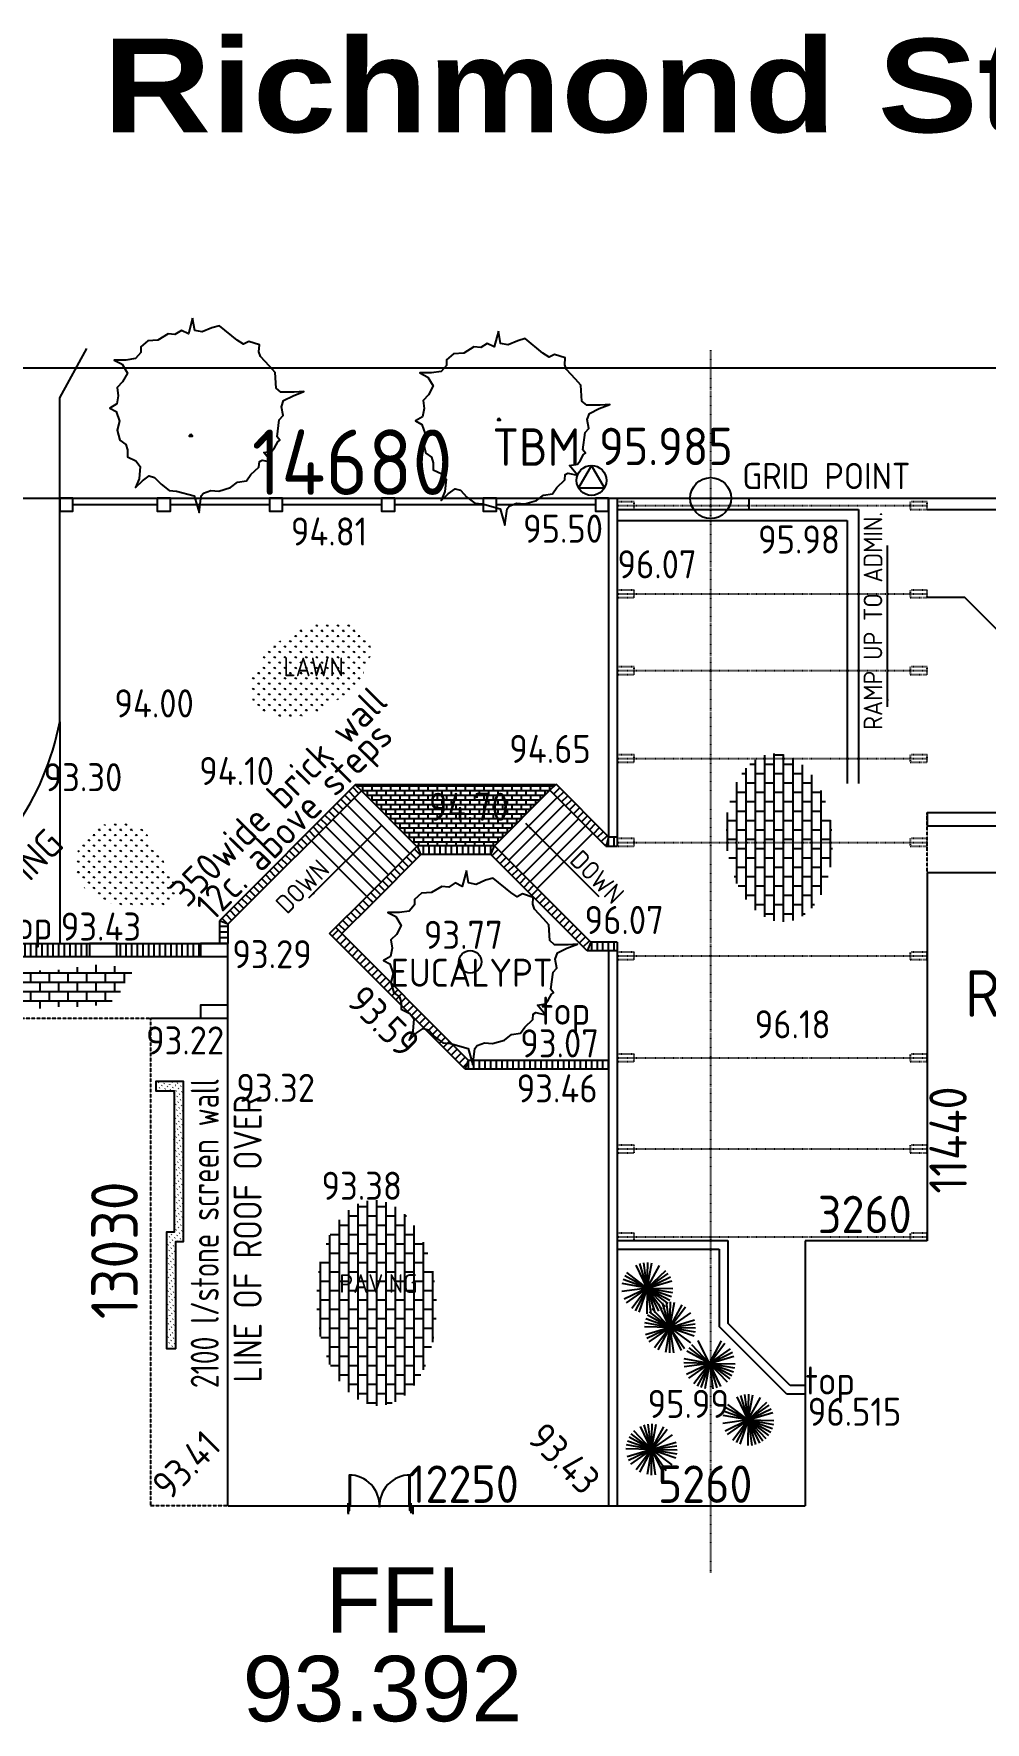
# Model space of a CAD drawing. Extents: x -406070 to -21769, y -87485 to 68103.
# Drawn here: x -328673 to -303225, y 22972 to 68103 of the extents above; entities that cross this region are included whole.
import ezdxf

# ---------------------------------------------------------------- set-up
doc = ezdxf.new("R2010")
doc.units = 0
doc.header["$MEASUREMENT"] = 0
doc.linetypes.add('ACAD_ISO03W100', pattern=[30, 12, -18])
doc.linetypes.add('HIDDEN', pattern=[9.525, 6.35, -3.175])
doc.layers.get('0').update_dxf_attribs({"linetype": 'CONTINUOUS'})
for name, color, linetype in [('CONSTRUCTION', 7, 'CONTINUOUS'), ('DIMS', 7, 'CONTINUOUS'), ('FIXTURES', 11, 'CONTINUOUS'), ('HATCH', 11, 'CONTINUOUS'), ('SITE', 7, 'CONTINUOUS'), ('SPOTHEIGHTS', 7, 'CONTINUOUS'), ('WALLS', 2, 'CONTINUOUS')]:
    doc.layers.add(name, color=color, linetype=linetype)
doc.styles.add('DIMTEXT', font='isocp3.shx', dxfattribs={"width": 0.8})
doc.styles.add('HEADINGS', font='sanss___.ttf')
doc.styles.add('NOTES', font='isocp3.shx')
doc.styles.add('PRESENTATION', font='counb___.ttf')
doc.dimstyles.new('ARCH200$7', dxfattribs={"dimscale": 200, "dimtxt": 2, "dimasz": 1, "dimexe": 1, "dimexo": 8, "dimgap": 1, "dimtad": 1, "dimdec": 0, "dimtxsty": 'DIMTEXT', "dimcen": 2.5, "dimse1": 1, "dimse2": 1, "dimclrd": 256, "dimclre": 256, "dimclrt": 256, "dimazin": 3, "dimtfac": 1, "dimtdec": 0, "dimtmove": 0, "dimatfit": 3, "dimtolj": 1, "dimtzin": 0})
pattern_1 = [(90, (-261999, 4e-11), (-150, 9e-15), [])]
pattern_2 = [(45, (-261999, 4e-11), (-106.06602, 106.06602), [])]
pattern_3 = [(135, (-261999, 4e-11), (-106.06602, -106.06602), [])]

msp = doc.modelspace()

# ---------------------------------------------------------------- hatches: boundary and pattern name
at = {"layer": 'HATCH'}
h = msp.add_hatch(dxfattribs=at)
h.set_pattern_fill('GRASS', color=256, scale=200, style=0)
h.set_pattern_definition([(90, (-261559, -762.1), (-141.42136, 141.42136), [37.5, -245.3427]), (45, (-261559, -762.1), (-141.42136, 141.42136), [37.5, -162.5]), (135, (-261559, -762.1), (-141.42136, -141.42136), [37.5, -162.5])])
edge = h.paths.add_edge_path()
edge.add_ellipse((-321266.2, 51113.4), major_axis=(-1506, -869.5), ratio=0.6187464, start_angle=0, end_angle=360)
h.paths.add_polyline_path([(-322022.6, 50859.1), (-320562.6, 50859.1), (-320562.6, 51399.1), (-322022.6, 51399.1)], flags=24)
h = msp.add_hatch(dxfattribs=at)
h.set_pattern_fill('BRICK', color=256, scale=1000, angle=90, style=0)
h.set_pattern_definition([(90, (383.55, -681.23), (-250, 2e-14), []), (180, (383.55, -681.23), (-6e-14, -500), [250, -250]), (180, (383.55, -431.23), (-6e-14, -500), [-250, 250])])
edge = h.paths.add_edge_path()
edge.add_ellipse((-308731.5, 46612.9), major_axis=(-175.2, 2246.8), ratio=0.6280992, start_angle=306.96538, end_angle=407.42542)
edge.add_line((-309889.3, 48051.9), (-307709.3, 48051.9))
edge = h.paths.add_edge_path()
edge.add_ellipse((-308731.5, 46612.9), major_axis=(-175.2, 2246.8), ratio=0.6280992, start_angle=246.25511, end_angle=306.96538)
edge.add_line((-307709.3, 48051.9), (-309889.3, 48051.9))
edge.add_ellipse((-308731.5, 46612.9), major_axis=(-175.2, 2246.8), ratio=0.6280992, start_angle=47.42542, end_angle=108.13569)
edge.add_line((-310018.1, 45808.9), (-307369.2, 45808.9))
edge = h.paths.add_edge_path()
edge.add_ellipse((-308731.5, 46612.9), major_axis=(-175.2, 2246.8), ratio=0.6280992, start_angle=108.13569, end_angle=246.25511)
edge.add_line((-307369.2, 45808.9), (-310018.1, 45808.9))
h = msp.add_hatch(dxfattribs=at)
h.set_pattern_fill('U', color=256, scale=150, angle=135, style=0, pattern_type=0)
h.set_pattern_definition(pattern_3)
h.paths.add_polyline_path([(-319910.5, 47868.5), (-320073.1, 48031.2), (-323708.6, 44395.7), (-323478.6, 44300.4)])
h = msp.add_hatch(dxfattribs=at)
h.set_pattern_fill('BRICK', color=256, scale=500, style=0)
h.set_pattern_definition([(0, (-261999, 4e-11), (0, 125), []), (90, (-261999, 4e-11), (-250, 2e-14), [125, -125]), (90, (-261874, 4e-11), (-250, 2e-14), [-125, 125])])
h.paths.add_polyline_path([(-320073.1, 48031.2), (-319910.5, 47868.5), (-318425.5, 46383.6), (-318411, 46398.1), (-316351.7, 46398.1), (-314866.7, 47883), (-314718.6, 48031.2)])
h.paths.add_polyline_path([(-318199, 46888.2), (-315636.3, 46888.2), (-315636.3, 47956.4), (-318199, 47956.4)], flags=24)
h = msp.add_hatch(dxfattribs=at)
h.set_pattern_fill('U', color=256, scale=150, angle=45, style=0, pattern_type=0)
h.set_pattern_definition(pattern_2)
h.paths.add_polyline_path([(-313373.9, 46390.2), (-313365.6, 46390.2), (-313298.6, 46640.2), (-314704.1, 48045.7), (-314866.7, 47883)])
h = msp.add_hatch(dxfattribs=at)
h.set_pattern_fill('GRASS', color=256, scale=200, style=0)
h.set_pattern_definition([(90, (-261999, 4e-11), (-141.42136, 141.42136), [37.5, -245.3427]), (45, (-261999, 4e-11), (-141.42136, 141.42136), [37.5, -162.5]), (135, (-261999, 4e-11), (-141.42136, -141.42136), [37.5, -162.5])])
edge = h.paths.add_edge_path()
edge.add_spline(control_points=[(-326994.6, 46879), (-327371.3, 46690.8), (-327793.8, 45675.4), (-326677.9, 44582.9), (-324204.3, 44761.7), (-325360.2, 46135), (-325798.4, 47110), (-326644.9, 47053.7), (-326994.6, 46879)], knot_values=[0, 0, 0, 0, 1263.2236167, 2394.2321762, 4328.3008108, 5603.0021871, 6327.70718, 7500.5261048, 7500.5261048, 7500.5261048, 7500.5261048], degree=3, periodic=0)
h = msp.add_hatch(dxfattribs=at)
h.set_pattern_fill('_U', color=256, scale=150, angle=90, style=0, pattern_type=0)
h.set_pattern_definition(pattern_1)
h.paths.add_polyline_path([(-313068.6, 46640.2), (-313298.6, 46640.2), (-313365.6, 46390.2), (-313068.6, 46390.2)])
h = msp.add_hatch(dxfattribs=at)
h.set_pattern_fill('U', color=256, scale=150, angle=135, style=0, pattern_type=0)
h.set_pattern_definition(pattern_3)
h.paths.add_polyline_path([(-318315.8, 46168.1), (-318411, 46398.1), (-319762, 45047.2), (-319599.3, 44884.5)])
h.paths.add_polyline_path([(-319599.3, 44884.5), (-319762, 45047.2), (-320596.4, 44212.8), (-320433.7, 44050.2)])
h = msp.add_hatch(dxfattribs=at)
h.set_pattern_fill('U', color=256, scale=150, angle=90, style=0, pattern_type=0)
h.set_pattern_definition(pattern_1)
h.paths.add_polyline_path([(-316446.9, 46168.1), (-316351.7, 46398.1), (-318411, 46398.1), (-318315.8, 46168.1)])
h = msp.add_hatch(dxfattribs=at)
h.set_pattern_fill('U', color=256, scale=150, angle=45, style=0, pattern_type=0)
h.set_pattern_definition(pattern_2)
h.paths.add_polyline_path([(-313868.6, 43589.8), (-313773.3, 43819.8), (-316351.7, 46398.1), (-316446.9, 46168.1)])
h = msp.add_hatch(dxfattribs=at)
h.set_pattern_fill('_U', color=256, scale=150, style=0, pattern_type=0)
h.set_pattern_definition([(0, (-261999, 4e-11), (0, 150), [])])
h.paths.add_polyline_path([(-323708.6, 43789.8), (-323478.6, 43789.8), (-323478.6, 44300.4), (-323708.6, 44395.7)])
h = msp.add_hatch(dxfattribs=at)
h.set_pattern_fill('_U', color=256, scale=150, angle=90, style=0, pattern_type=0)
h.set_pattern_definition(pattern_1)
h.paths.add_polyline_path([(-336108.6, 43439.8), (-336108.6, 43789.8), (-341128.6, 43789.8), (-341128.6, 43439.8)])
h.paths.add_polyline_path([(-335378.6, 43789.8), (-335378.6, 43439.8), (-333134, 43439.8), (-333134, 43789.8)])
h.paths.add_polyline_path([(-332404, 43789.8), (-332404, 43439.8), (-330159, 43439.8), (-330159, 43789.8)])
h.paths.add_polyline_path([(-329429, 43789.8), (-329429, 43439.8), (-327184, 43439.8), (-327184, 43789.8)])
h.paths.add_polyline_path([(-324208.6, 43439.8), (-324208.6, 43789.8), (-326454, 43789.8), (-326454, 43439.8)])
h = msp.add_hatch(dxfattribs=at)
h.set_pattern_fill('U', color=256, scale=150, angle=45, style=0, pattern_type=0)
h.set_pattern_definition(pattern_2)
h.paths.add_polyline_path([(-317483.9, 41100.3), (-317530.3, 41112.9), (-317730.6, 41131.3), (-317945.1, 41296.3), (-318116.8, 41479.7), (-318213.3, 41504.5), (-317138.6, 40429.8), (-317043.3, 40659.8)])
h.paths.add_polyline_path([(-318577.6, 41868.8), (-318213.3, 41504.5), (-318116.8, 41479.7), (-317945.1, 41296.3), (-317730.6, 41131.3), (-317530.3, 41112.9), (-317483.9, 41100.3), (-319114.4, 42730.8), (-319046.5, 42470), (-318889.2, 42360), (-318846.3, 42213.3), (-318846.3, 42137.5), (-318639, 41930.2), (-318617.4, 41919.8)])
h.paths.add_polyline_path([(-318846.3, 42137.5), (-318846.3, 42213.3), (-318889.2, 42360), (-319046.5, 42470), (-319114.4, 42730.8), (-320433.7, 44050.2), (-320596.4, 44212.8), (-320759, 44050.2)])
h = msp.add_hatch(dxfattribs=at)
h.set_pattern_fill('_U', color=256, scale=150, angle=90, style=0, pattern_type=0)
h.set_pattern_definition(pattern_1)
h.paths.add_polyline_path([(-313068.6, 43589.8), (-313068.6, 43819.8), (-313773.3, 43819.8), (-313868.6, 43589.8)])
h = msp.add_hatch(dxfattribs=at)
h.set_pattern_fill('BRICK', color=256, scale=1000, style=0)
h.paths.add_polyline_path([(-326350.3, 42558.8, 0.520567), (-326270, 42659.1, 0.520567), (-326229.8, 42759.5, 0.5205671), (-326129.4, 42900, 0.520567), (-326069.1, 43060.6, 0.3108311), (-326044.8, 43125.6, -0.2027835), (-326069.1, 43140.8, -0.520567), (-326069.1, 43160.9, -0.1805255), (-326044.8, 43125.6, 0.2874406), (-326008.8, 43140.8, 0.520567), (-326189.6, 43120.8, 0.5205671), (-326350.3, 43100.7, 0.5205671), (-326671.7, 43100.7, 0.520567), (-327153.8, 43100.7, 0.520567), (-327595.8, 43060.6, 0.520567), (-327977.4, 43060.6, 0.5205671), (-328138.1, 43060.6, 0.5205671), (-328298.8, 43060.6, 0.5205671), (-328499.7, 43060.6, 0.5205671), (-328821.1, 43060.6, 0.5205671), (-329082.3, 43060.6, 0.520567), (-329283.2, 43060.6, 0.520567), (-329403.7, 43060.6, 0.520567), (-329524.2, 43060.6, 0.520567), (-329644.7, 43060.6, 0.5205671), (-329845.6, 43060.6, 0.5205671), (-330066.6, 43060.6, 0.520567), (-330187.1, 43060.6, 0.520567), (-330227.3, 42900, 0.5205671), (-330227.3, 42739.4, 0.5205671), (-330227.3, 42578.8, 0.520567), (-330227.3, 42478.5, 0.520567), (-330146.9, 42358.1, 0.5205671), (-330106.8, 42257.7, 0.520567), (-330026.4, 42197.5, 0.520567), (-329905.9, 42197.5, 0.520567), (-329644.7, 42197.5, 0.520567), (-329162.6, 42197.5, 0.5205671), (-328720.7, 42197.5, 0.520567), (-328238.6, 42157.3, 0.5205671), (-327917.2, 42157.3, 0.5205671), (-327656, 42157.3, 0.520567), (-327394.9, 42157.3, 0.520567), (-327194, 42157.3, 0.520567), (-326973, 42157.3, 0.520567), (-326852.5, 42157.3, 0.5205671), (-326711.9, 42177.4, 0.520567), (-326631.6, 42237.6, 0.520567), (-326551.2, 42317.9, 0.520567), (-326430.7, 42438.3, 0.5205671)])
h = msp.add_hatch(dxfattribs=at)
h.set_pattern_fill('_U', color=256, scale=150, angle=90, style=0, pattern_type=0)
h.set_pattern_definition(pattern_1)
h.paths.add_polyline_path([(-316914.5, 40659.8), (-316929.5, 40544.4), (-316963.2, 40659.8), (-317043.3, 40659.8), (-317138.6, 40429.8), (-313298.6, 40429.8), (-313298.6, 40659.8)])
h = msp.add_hatch(dxfattribs=at)
h.set_pattern_fill('ACAD_ISO07W100', color=256, scale=25, angle=45, style=0)
h.set_pattern_definition([(45, (-261999, 4e-11), (-88.38835, 88.38835), [12.5, -75])])
h.paths.add_polyline_path([(-324669.2, 40095.5), (-324919.2, 40095.5), (-324919.2, 39845.5), (-324919.2, 36075.5), (-325119.2, 36075.5), (-325119.2, 32959.1), (-324869.2, 32959.1), (-324869.2, 35825.5), (-324669.2, 35825.5)])
h.paths.add_polyline_path([(-324919.2, 40095.5), (-325409.2, 40095.5), (-325409.2, 39845.5), (-324919.2, 39845.5)])
h = msp.add_hatch(dxfattribs=at)
h.set_pattern_fill('BRICK', color=256, scale=1000, angle=90, style=0)
edge = h.paths.add_edge_path()
edge.add_ellipse((-319505.1, 34179.1), major_axis=(-93.5, 2747.1), ratio=0.5827235, start_angle=0, end_angle=360)
h.paths.add_polyline_path([(-320390.8, 34346), (-318510.1, 34346), (-318510.1, 34948.2), (-320390.8, 34948.2)], flags=24)

# ---------------------------------------------------------------- linework, layer by layer
for points in [[(-316230.8, 57829.6), (-316273.7, 57774.5), (-316187.9, 57774.5)], [(-324470.4, 57405), (-324513.4, 57350), (-324427.5, 57350)]]:
    msp.add_lwpolyline(points, close=True)
at = {"layer": 'CONSTRUCTION', "color": 6}
msp.add_line((-388864.5, 55690.8), (-223276.6, 55690.8), dxfattribs=at)
at = {"layer": 'CONSTRUCTION'}
for p, q in [((-327978.6, 49709.2), (-327978.6, 55690.8)), ((-325368.6, 55515.8), (-327628.6, 55515.8)), ((-322368.6, 55515.8), (-325018.6, 55515.8)), ((-319368.6, 55515.8), (-322018.6, 55515.8)), ((-316648.6, 55515.8), (-319018.6, 55515.8)), ((-313648.6, 55515.8), (-316298.6, 55515.8)), ((-313068.6, 55690.8), (-309544, 55690.8)), ((-309544, 55690.8), (-309544, 55390.8)), ((-313068.6, 55390.8), (-306615.8, 55390.8)), ((-313068.6, 55090.8), (-306915.8, 55090.8)), ((-306915.8, 55090.8), (-306915.8, 48063.6)), ((-306615.8, 55390.8), (-306615.8, 48063.6)), ((-304778.6, 55390.2), (-302267.9, 55390.2)), ((-303771.6, 53033.2), (-304778.6, 53033.2)), ((-298019.2, 47280.8), (-303771.6, 53033.2)), ((-313068.6, 35846.2), (-310108.6, 35846.2)), ((-310108.6, 35846.2), (-310108.6, 33641.7)), ((-313068.6, 35616.2), (-310338.6, 35616.2)), ((-310338.6, 35616.2), (-310338.6, 33546.4)), ((-308533.9, 31741.7), (-310338.6, 33546.4)), ((-308438.6, 31971.7), (-310108.6, 33641.7)), ((-308038.6, 31741.7), (-308533.9, 31741.7)), ((-308038.6, 31971.7), (-308438.6, 31971.7))]:
    msp.add_line(p, q, dxfattribs=at)
at = {"layer": 'CONSTRUCTION', "color": 2, "linetype": 'ACAD_ISO03W100'}
for p, q in [((-313068.6, 55490.2), (-304778.6, 55490.2)), ((-313068.6, 53133.2), (-304778.6, 53133.2)), ((-313068.6, 51080.2), (-304778.6, 51080.2)), ((-313068.6, 48733.2), (-304778.6, 48733.2)), ((-313068.6, 46490.2), (-304778.6, 46490.2)), ((-313068.6, 43455.2), (-304778.6, 43455.2)), ((-313068.6, 40730.2), (-304778.6, 40730.2)), ((-313068.6, 38294.2), (-304778.6, 38294.2)), ((-313068.6, 35946.2), (-304778.6, 35946.2))]:
    msp.add_line(p, q, dxfattribs=at)
at = {"layer": 'CONSTRUCTION', "color": 1}
msp.add_line((-323478.6, 28759.8), (-323478.6, 41789.8), dxfattribs=at)
at = {"layer": 'CONSTRUCTION'}
for points in [[(-327978.6, 55690.8), (-327978.6, 55340.8), (-327628.6, 55340.8), (-327628.6, 55690.8)], [(-327978.6, 55690.8), (-327978.6, 55340.8), (-327628.6, 55340.8), (-327628.6, 55690.8)], [(-325368.6, 55690.8), (-325368.6, 55340.8), (-325018.6, 55340.8), (-325018.6, 55690.8)], [(-322368.6, 55690.8), (-322368.6, 55340.8), (-322018.6, 55340.8), (-322018.6, 55690.8)], [(-319368.6, 55690.8), (-319368.6, 55340.8), (-319018.6, 55340.8), (-319018.6, 55690.8)], [(-316648.6, 55690.8), (-316648.6, 55340.8), (-316298.6, 55340.8), (-316298.6, 55690.8)], [(-313648.6, 55690.8), (-313648.6, 55340.8), (-313298.6, 55340.8), (-313298.6, 55690.8)]]:
    msp.add_lwpolyline(points, close=True, dxfattribs=at)
at = {"layer": 'CONSTRUCTION', "color": 2, "linetype": 'ACAD_ISO03W100'}
for points in [[(-313068.6, 55390.2), (-312618.6, 55390.2), (-312618.6, 55590.2), (-313068.6, 55590.2)], [(-305228.6, 55390.2), (-304778.6, 55390.2), (-304778.6, 55590.2), (-305228.6, 55590.2)], [(-313068.6, 53033.2), (-312618.6, 53033.2), (-312618.6, 53233.2), (-313068.6, 53233.2)], [(-305228.6, 53033.2), (-304778.6, 53033.2), (-304778.6, 53233.2), (-305228.6, 53233.2)], [(-313068.6, 50980.2), (-312618.6, 50980.2), (-312618.6, 51180.2), (-313068.6, 51180.2)], [(-305228.6, 50980.2), (-304778.6, 50980.2), (-304778.6, 51180.2), (-305228.6, 51180.2)], [(-313068.6, 48633.2), (-312618.6, 48633.2), (-312618.6, 48833.2), (-313068.6, 48833.2)], [(-305228.6, 48633.2), (-304778.6, 48633.2), (-304778.6, 48833.2), (-305228.6, 48833.2)], [(-313068.6, 46390.2), (-312618.6, 46390.2), (-312618.6, 46590.2), (-313068.6, 46590.2)], [(-305228.6, 46390.2), (-304778.6, 46390.2), (-304778.6, 46590.2), (-305228.6, 46590.2)], [(-313068.6, 43355.2), (-312618.6, 43355.2), (-312618.6, 43555.2), (-313068.6, 43555.2)], [(-305228.6, 43355.2), (-304778.6, 43355.2), (-304778.6, 43555.2), (-305228.6, 43555.2)], [(-313068.6, 40630.2), (-312618.6, 40630.2), (-312618.6, 40830.2), (-313068.6, 40830.2)], [(-305228.6, 40630.2), (-304778.6, 40630.2), (-304778.6, 40830.2), (-305228.6, 40830.2)], [(-313068.6, 38194.2), (-312618.6, 38194.2), (-312618.6, 38394.2), (-313068.6, 38394.2)], [(-305228.6, 38194.2), (-304778.6, 38194.2), (-304778.6, 38394.2), (-305228.6, 38394.2)], [(-313068.6, 35846.2), (-312618.6, 35846.2), (-312618.6, 36046.2), (-313068.6, 36046.2)], [(-305228.6, 35846.2), (-304778.6, 35846.2), (-304778.6, 36046.2), (-305228.6, 36046.2)]]:
    msp.add_lwpolyline(points, close=True, dxfattribs=at)
at = {"layer": 'CONSTRUCTION'}
msp.add_arc((-335180, 51090.8), 7332.7, 301.09415, 349.14001, dxfattribs=at)
at = {"layer": 'DIMS'}
for p, q in [((-327978.6, 58369.8), (-327255.7, 59690.8)), ((-327978.6, 55690.8), (-327978.6, 58369.8))]:
    msp.add_line(p, q, dxfattribs=at)
at = {"layer": 'FIXTURES'}
for p, q in [((-327978.6, 49709.2), (-327978.6, 43789.8)), ((-320265.6, 28559.8), (-320265.6, 28829.8)), ((-318575.6, 28559.8), (-318575.6, 28829.8))]:
    msp.add_line(p, q, dxfattribs=at)
for points in [[(-324423.2, 60500.8), (-324537.6, 60079.1), (-324723.6, 60170.8), (-324895.2, 60060.7), (-325081.2, 60079.1), (-325353, 59914), (-325624.8, 59895.7), (-325810.7, 59730.6), (-325810.7, 59583.9), (-325953.8, 59418.9), (-326211.2, 59382.2), (-326525.9, 59382.2), (-326311.4, 59272.2), (-326168.3, 59033.8), (-326297.1, 58795.4), (-326440.1, 58648.6), (-326411.5, 58428.6), (-326454.4, 58208.5), (-326640.4, 58098.5), (-326468.7, 58006.8), (-326382.9, 57750.1), (-326440.1, 57511.7), (-326368.6, 57236.6), (-326211.2, 57126.6), (-326168.3, 56979.9), (-326168.3, 56796.5), (-325939.5, 56686.4), (-325825, 56539.7), (-325853.6, 56209.6), (-325953.8, 55971.2), (-325767.8, 56154.6), (-325581.8, 56283), (-325438.8, 56246.3), (-325267.1, 56062.9), (-325052.6, 55897.9), (-324852.3, 55879.5), (-324380.3, 55751.2), (-324251.5, 55311), (-324194.3, 55751.2), (-324137.1, 55824.5), (-323936.8, 55897.9), (-323722.2, 55879.5), (-323407.5, 55971.2), (-323221.6, 56118), (-322978.4, 56154.6), (-322864, 56319.7), (-322649.4, 56521.4), (-322635.1, 56668.1), (-322563.6, 56704.8), (-322306.1, 56649.7), (-322520.7, 56906.5), (-322306.1, 56943.2), (-322234.6, 57034.9), (-322148.7, 57199.9), (-322091.5, 57236.6), (-322163.1, 57328.3), (-322105.8, 57786.7), (-322005.7, 57896.8), (-322048.6, 58135.2), (-321991.4, 58300.2), (-321733.9, 58428.6), (-321447.8, 58538.6), (-321705.3, 58520.3), (-322062.9, 58520.3), (-322191.6, 58630.3), (-322220.3, 59052.1), (-322363.3, 59217.1), (-322606.5, 59473.9), (-322649.4, 59602.3), (-322635.1, 59785.6), (-322921.2, 59877.4), (-323064.2, 59804), (-323235.9, 59914), (-323708, 60299.1), (-323908.2, 60244.1), (-324165.7, 60134.1), (-324366, 60170.8)], [(-316243.8, 60156), (-316358.3, 59734.2), (-316544.2, 59825.9), (-316715.9, 59715.9), (-316901.9, 59734.2), (-317173.6, 59569.2), (-317445.4, 59550.9), (-317631.4, 59385.8), (-317631.4, 59239.1), (-317774.4, 59074), (-318031.9, 59037.4), (-318346.6, 59037.4), (-318132.1, 58927.3), (-317989, 58688.9), (-318117.7, 58450.5), (-318260.8, 58303.8), (-318232.2, 58083.7), (-318275.1, 57863.7), (-318461.1, 57753.7), (-318289.4, 57661.9), (-318203.6, 57405.2), (-318260.8, 57166.8), (-318189.3, 56891.7), (-318031.9, 56781.7), (-317989, 56635), (-317989, 56451.6), (-317760.1, 56341.6), (-317645.7, 56194.9), (-317674.3, 55864.8), (-317774.4, 55626.4), (-317588.5, 55809.8), (-317402.5, 55938.1), (-317259.5, 55901.5), (-317087.8, 55718.1), (-316873.3, 55553), (-316673, 55534.7), (-316200.9, 55406.3), (-316072.2, 54966.2), (-316015, 55406.3), (-315957.7, 55479.7), (-315757.5, 55553), (-315542.9, 55534.7), (-315228.2, 55626.4), (-315042.3, 55773.1), (-314799.1, 55809.8), (-314684.7, 55974.8), (-314470.1, 56176.5), (-314455.8, 56323.2), (-314384.2, 56359.9), (-314126.8, 56304.9), (-314341.3, 56561.7), (-314126.8, 56598.3), (-314055.3, 56690), (-313969.4, 56855.1), (-313912.2, 56891.7), (-313983.7, 56983.4), (-313926.5, 57441.9), (-313826.4, 57551.9), (-313869.3, 57790.3), (-313812.1, 57955.4), (-313554.6, 58083.7), (-313268.5, 58193.8), (-313526, 58175.4), (-313883.6, 58175.4), (-314012.3, 58285.5), (-314040.9, 58707.3), (-314184, 58872.3), (-314427.2, 59129.1), (-314470.1, 59257.4), (-314455.8, 59440.8), (-314741.9, 59532.5), (-314884.9, 59459.1), (-315056.6, 59569.2), (-315528.6, 59954.3), (-315728.9, 59899.3), (-315986.4, 59789.2), (-316186.6, 59825.9)], [(-317101.1, 45734.2), (-317215.6, 45312.5), (-317401.5, 45404.2), (-317573.2, 45294.1), (-317759.2, 45312.5), (-318030.9, 45147.4), (-318302.7, 45129.1), (-318488.7, 44964), (-318488.7, 44817.3), (-318631.7, 44652.3), (-318889.2, 44615.6), (-319203.9, 44615.6), (-318989.4, 44505.6), (-318846.3, 44267.2), (-318975, 44028.8), (-319118.1, 43882), (-319089.5, 43662), (-319132.4, 43441.9), (-319318.3, 43331.9), (-319146.7, 43240.2), (-319060.9, 42983.5), (-319118.1, 42745.1), (-319046.5, 42470), (-318889.2, 42360), (-318846.3, 42213.3), (-318846.3, 42029.9), (-318617.4, 41919.8), (-318503, 41773.1), (-318531.6, 41443), (-318631.7, 41204.6), (-318445.8, 41388), (-318259.8, 41516.4), (-318116.8, 41479.7), (-317945.1, 41296.3), (-317730.6, 41131.3), (-317530.3, 41112.9), (-317058.2, 40984.6), (-316929.5, 40544.4), (-316872.3, 40984.6), (-316815, 41057.9), (-316614.8, 41131.3), (-316400.2, 41112.9), (-316085.5, 41204.6), (-315899.5, 41351.4), (-315656.4, 41388), (-315541.9, 41553.1), (-315327.4, 41754.8), (-315313.1, 41901.5), (-315241.5, 41938.2), (-314984.1, 41883.1), (-315198.6, 42139.9), (-314984.1, 42176.6), (-314912.5, 42268.3), (-314826.7, 42433.3), (-314769.5, 42470), (-314841, 42561.7), (-314783.8, 43020.1), (-314683.7, 43130.2), (-314726.6, 43368.6), (-314669.4, 43533.6), (-314411.9, 43662), (-314125.8, 43772), (-314383.3, 43753.7), (-314740.9, 43753.7), (-314869.6, 43863.7), (-314898.2, 44285.5), (-315041.3, 44450.5), (-315284.5, 44707.3), (-315327.4, 44835.7), (-315313.1, 45019), (-315599.2, 45110.8), (-315742.2, 45037.4), (-315913.9, 45147.4), (-316385.9, 45532.5), (-316586.2, 45477.5), (-316843.6, 45367.5), (-317043.9, 45404.2)], [(-320235.6, 29579.8), (-320235.6, 28759.8), (-320200.6, 28759.8), (-320200.6, 29579.8)], [(-318640.6, 29579.8), (-318640.6, 28759.8), (-318605.6, 28759.8), (-318605.6, 29579.8)], [(-320265.6, 28759.8), (-320265.6, 28629.8), (-320225.6, 28629.8), (-320225.6, 28719.8), (-320235.6, 28719.8), (-320235.6, 28759.8)], [(-318575.6, 28759.8), (-318575.6, 28629.8), (-318615.6, 28629.8), (-318615.6, 28719.8), (-318605.6, 28719.8), (-318605.6, 28759.8)]]:
    msp.add_lwpolyline(points, close=True, dxfattribs=at)
msp.add_circle((-317000.2, 43297.2), 299.6, dxfattribs=at)
for centre, start, end in [((-320243.6, 28759.8), 357.20397, 90), ((-318605.6, 28759.8), 90, 182.79603)]:
    msp.add_arc(centre, 820, start, end, dxfattribs=at)
at = {"layer": 'HATCH'}
for p, q in [((-313298.6, 46640.2), (-313366, 46388.5)), ((-323478.6, 44300.4), (-323708.6, 44395.7)), ((-320433.7, 44050.2), (-320596.4, 44212.8)), ((-313773.3, 43819.8), (-313868.6, 43589.8)), ((-317138.6, 40429.8), (-317043.3, 40659.8))]:
    msp.add_line(p, q, dxfattribs=at)
at = {"layer": 'SITE', "color": 8, "linetype": 'ACAD_ISO03W100'}
for p, q in [((-310568.6, 59643.3), (-310568.6, 26966.3)), ((-314108.5, 55690.8), (-306750, 55690.8))]:
    msp.add_line(p, q, dxfattribs=at)
at = {"layer": 'SITE', "color": 11}
for p, q in [((-312263.5, 34576.3), (-312461.4, 35232.1)), ((-312263.5, 34576.3), (-312356.3, 35255)), ((-312263.5, 34576.3), (-312249, 35261.1)), ((-312263.5, 34576.3), (-312142.1, 35250.4)), ((-312263.5, 34576.3), (-312910.4, 34801.6)), ((-312263.5, 34576.3), (-312867.1, 34900.1)), ((-312263.5, 34576.3), (-312809.1, 34990.5)), ((-312263.5, 34576.3), (-312561.5, 35193.1)), ((-312263.5, 34576.3), (-311939.7, 35179.9)), ((-312263.5, 34576.3), (-311769, 35050.3)), ((-312263.5, 34576.3), (-311700.9, 34967.1)), ((-312263.5, 34576.3), (-311646.7, 34874.3)), ((-312263.5, 34576.3), (-311607.7, 34774.2)), ((-312263.5, 34576.3), (-312942.2, 34483.4)), ((-312263.5, 34576.3), (-312937.7, 34697.7)), ((-312263.5, 34576.3), (-312880.3, 34278.2)), ((-312263.5, 34576.3), (-312826, 34185.4)), ((-312263.5, 34576.3), (-312677.7, 34030.7)), ((-312263.5, 34576.3), (-312587.3, 33972.6)), ((-312263.5, 34576.3), (-312488.8, 33929.4)), ((-312263.5, 34576.3), (-312277.9, 33891.4)), ((-312263.5, 34576.3), (-312170.6, 33897.6)), ((-312263.5, 34576.3), (-312065.6, 33920.5)), ((-312263.5, 34576.3), (-311965.4, 33959.5)), ((-312263.5, 34576.3), (-311872.6, 34013.7)), ((-312263.5, 34576.3), (-311589.3, 34454.9)), ((-312263.5, 34576.3), (-311578.6, 34561.8)), ((-312263.5, 34576.3), (-311616.6, 34350.9)), ((-312263.5, 34576.3), (-311659.8, 34252.5)), ((-312263.5, 34576.3), (-311717.9, 34162)), ((-312263.5, 34576.3), (-311789.4, 34081.8)), ((-311657.5, 33526.6), (-312261.1, 33850.4)), ((-311657.5, 33526.6), (-312203.1, 33940.9)), ((-311657.5, 33526.6), (-312131.5, 34021.1)), ((-311657.5, 33526.6), (-311955.5, 34143.4)), ((-311657.5, 33526.6), (-311855.4, 34182.5)), ((-311657.5, 33526.6), (-311750.3, 34205.3)), ((-311657.5, 33526.6), (-311643, 34211.5)), ((-311657.5, 33526.6), (-311536.1, 34200.8)), ((-311657.5, 33526.6), (-311333.7, 34130.3)), ((-311657.5, 33526.6), (-311243.2, 34072.2)), ((-311657.5, 33526.6), (-311094.9, 33917.5)), ((-311657.5, 33526.6), (-312342.3, 33541.1)), ((-311657.5, 33526.6), (-312331.7, 33648)), ((-311657.5, 33526.6), (-312313.3, 33328.7)), ((-311657.5, 33526.6), (-312304.4, 33752)), ((-311657.5, 33526.6), (-312274.3, 33228.6)), ((-311657.5, 33526.6), (-312220, 33135.8)), ((-311657.5, 33526.6), (-312071.7, 32981.1)), ((-311657.5, 33526.6), (-311981.3, 32923)), ((-311657.5, 33526.6), (-311778.9, 32852.5)), ((-311657.5, 33526.6), (-311671.9, 32841.8)), ((-311657.5, 33526.6), (-311001.7, 33724.5)), ((-311657.5, 33526.6), (-310978.8, 33619.5)), ((-311657.5, 33526.6), (-311111.9, 33112.4)), ((-311657.5, 33526.6), (-311564.6, 32847.9)), ((-311657.5, 33526.6), (-311266.6, 32964.1)), ((-311657.5, 33526.6), (-311359.4, 32909.9)), ((-311657.5, 33526.6), (-311010.6, 33301.3)), ((-311657.5, 33526.6), (-310972.6, 33512.2)), ((-311657.5, 33526.6), (-310983.3, 33405.2)), ((-310601.9, 32562.1), (-311147.5, 32976.4)), ((-310601.9, 32562.1), (-311076, 33056.6)), ((-310601.9, 32562.1), (-310900, 33178.9)), ((-310601.9, 32562.1), (-310278.2, 33165.8)), ((-310601.9, 32562.1), (-310187.7, 33107.7)), ((-310601.9, 32562.1), (-310039.4, 32953)), ((-310601.9, 32562.1), (-311286.8, 32576.6)), ((-310601.9, 32562.1), (-311280.6, 32469.3)), ((-310601.9, 32562.1), (-311276.1, 32683.6)), ((-310601.9, 32562.1), (-311218.7, 32264.1)), ((-310601.9, 32562.1), (-311205.6, 32885.9)), ((-310601.9, 32562.1), (-311164.5, 32171.3)), ((-310601.9, 32562.1), (-311016.2, 32016.6)), ((-310601.9, 32562.1), (-310925.7, 31958.5)), ((-310601.9, 32562.1), (-310827.3, 31915.3)), ((-310601.9, 32562.1), (-310723.4, 31888)), ((-310601.9, 32562.1), (-309985.2, 32860.2)), ((-310601.9, 32562.1), (-309946.1, 32760)), ((-310601.9, 32562.1), (-309955.1, 32336.8)), ((-310601.9, 32562.1), (-309927.8, 32440.7)), ((-310601.9, 32562.1), (-309917.1, 32547.7)), ((-310601.9, 32562.1), (-310127.9, 32067.7)), ((-310601.9, 32562.1), (-310056.4, 32147.9)), ((-310601.9, 32562.1), (-309998.3, 32238.4)), ((-310601.9, 32562.1), (-310404, 31906.3)), ((-310601.9, 32562.1), (-310303.9, 31945.4)), ((-310601.9, 32562.1), (-310509.1, 31883.4)), ((-309563.6, 31051.9), (-309861.7, 31668.6)), ((-309563.6, 31051.9), (-309761.5, 31707.7)), ((-309563.6, 31051.9), (-309656.5, 31730.6)), ((-309563.6, 31051.9), (-309549.2, 31736.7)), ((-309563.6, 31051.9), (-309442.2, 31726)), ((-309563.6, 31051.9), (-309239.8, 31655.5)), ((-309563.6, 31051.9), (-310237.8, 31173.3)), ((-309563.6, 31051.9), (-310210.5, 31277.2)), ((-309563.6, 31051.9), (-310167.3, 31375.7)), ((-309563.6, 31051.9), (-310109.2, 31466.1)), ((-309563.6, 31051.9), (-309069.2, 31525.9)), ((-309563.6, 31051.9), (-309001.1, 31442.7)), ((-309563.6, 31051.9), (-308946.9, 31349.9)), ((-309563.6, 31051.9), (-308907.8, 31249.8)), ((-312148.4, 30263.5), (-312622.5, 30758)), ((-312148.4, 30263.5), (-312446.5, 30880.3)), ((-312148.4, 30263.5), (-312346.3, 30919.4)), ((-312148.4, 30263.5), (-312241.3, 30942.2)), ((-312148.4, 30263.5), (-312134, 30948.4)), ((-312148.4, 30263.5), (-312027, 30937.7)), ((-312148.4, 30263.5), (-311824.6, 30867.2)), ((-312148.4, 30263.5), (-311734.2, 30809.1)), ((-309563.6, 31051.9), (-310242.3, 30959)), ((-309563.6, 31051.9), (-310180.4, 30753.8)), ((-309563.6, 31051.9), (-310126.2, 30661)), ((-309563.6, 31051.9), (-309977.9, 30506.3)), ((-309563.6, 31051.9), (-309887.4, 30448.2)), ((-309563.6, 31051.9), (-309789, 30405)), ((-309563.6, 31051.9), (-309578.1, 30367)), ((-309563.6, 31051.9), (-309089.6, 30557.4)), ((-309563.6, 31051.9), (-309018.1, 30637.6)), ((-309563.6, 31051.9), (-308960, 30728.1)), ((-309563.6, 31051.9), (-308916.8, 30826.5)), ((-309563.6, 31051.9), (-308878.8, 31037.4)), ((-309563.6, 31051.9), (-308889.5, 30930.5)), ((-309563.6, 31051.9), (-309172.8, 30489.3)), ((-309563.6, 31051.9), (-309265.6, 30435.1)), ((-309563.6, 31051.9), (-309365.7, 30396.1)), ((-309563.6, 31051.9), (-309470.8, 30373.2)), ((-312148.4, 30263.5), (-312833.3, 30278)), ((-312148.4, 30263.5), (-312822.6, 30384.9)), ((-312148.4, 30263.5), (-312804.3, 30065.6)), ((-312148.4, 30263.5), (-312795.3, 30488.9)), ((-312148.4, 30263.5), (-312765.2, 29965.5)), ((-312148.4, 30263.5), (-312752.1, 30587.3)), ((-312148.4, 30263.5), (-312711, 29872.7)), ((-312148.4, 30263.5), (-312694, 30677.8)), ((-312148.4, 30263.5), (-312562.7, 29718)), ((-312148.4, 30263.5), (-312472.2, 29659.9)), ((-312148.4, 30263.5), (-312269.8, 29589.4)), ((-312148.4, 30263.5), (-312162.9, 29578.7)), ((-312148.4, 30263.5), (-311585.9, 30654.4)), ((-312148.4, 30263.5), (-311492.6, 30461.4)), ((-312148.4, 30263.5), (-311469.7, 30356.4)), ((-312148.4, 30263.5), (-311474.3, 30142.1)), ((-312148.4, 30263.5), (-311463.6, 30249.1)), ((-312148.4, 30263.5), (-311501.5, 30038.2)), ((-312148.4, 30263.5), (-311850.4, 29646.8)), ((-312148.4, 30263.5), (-311757.6, 29701)), ((-312148.4, 30263.5), (-312055.6, 29584.8)), ((-312148.4, 30263.5), (-311602.9, 29849.3))]:
    msp.add_line(p, q, dxfattribs=at)
at = {"layer": 'SITE', "color": 7}
msp.add_lwpolyline([(-313755.5, 56564.4), (-314101.9, 55964.4), (-313409.1, 55964.4)], close=True, dxfattribs=at)
msp.add_circle((-313755.5, 56164.4), 400, dxfattribs=at)
at = {"layer": 'SITE', "color": 8, "linetype": 'CONTINUOUS'}
msp.add_circle((-310568.6, 55690.8), 548, dxfattribs=at)
at = {"layer": 'SPOTHEIGHTS', "color": 8}
msp.add_line((-396528.6, 59171.6), (-223276.6, 59171.6), dxfattribs=at)
at = {"layer": 'SPOTHEIGHTS'}
for p, q in [((-314718.6, 48031.2), (-320073.1, 48031.2)), ((-318425.5, 46383.6), (-319910.5, 47868.5)), ((-316351.7, 46398.1), (-314866.7, 47883)), ((-318807.4, 46001.8), (-320292.3, 47486.7)), ((-318616.5, 46192.7), (-320101.4, 47677.6)), ((-316160.7, 46207.2), (-314675.8, 47692.1)), ((-315969.8, 46016.3), (-314484.9, 47501.2)), ((-319189.2, 45619.9), (-320674.1, 47104.9)), ((-318998.3, 45810.8), (-320483.2, 47295.8)), ((-315778.9, 45825.3), (-314294, 47310.3)), ((-315588, 45634.4), (-314103.1, 47119.3)), ((-319762, 45047.2), (-321246.9, 46532.1)), ((-319571, 45238.1), (-321056, 46723)), ((-319380.1, 45429), (-320865.1, 46913.9)), ((-315397.1, 45443.5), (-313912.1, 46928.4)), ((-315206.1, 45252.6), (-313721.2, 46737.5)), ((-320265.6, 28759.8), (-320265.6, 28532.5)), ((-318535.6, 28759.8), (-318535.6, 28532.5))]:
    msp.add_line(p, q, dxfattribs=at)
at = {"layer": 'WALLS', "color": 3}
for p, q in [((-313298.6, 55690.8), (-313298.6, 46640.2)), ((-313068.6, 55690.8), (-313068.6, 46640.2)), ((-304778.6, 45680.8), (-241978.6, 45680.8)), ((-304778.6, 45680.8), (-304778.6, 35840.8)), ((-336108.6, 43789.8), (-323478.6, 43789.8)), ((-323478.6, 41789.8), (-323478.6, 43789.8)), ((-313298.6, 43589.8), (-313298.6, 28759.8)), ((-313068.6, 43589.8), (-313068.6, 28759.8)), ((-325548.6, 41789.8), (-323478.6, 41789.8)), ((-304778.6, 35840.8), (-308038.6, 35840.8)), ((-308038.6, 35840.8), (-308038.6, 28759.8)), ((-323478.6, 28759.8), (-313298.6, 28759.8)), ((-313298.6, 28759.8), (-308038.6, 28759.8))]:
    msp.add_line(p, q, dxfattribs=at)
at = {"layer": 'WALLS'}
for p, q in [((-320073.1, 48031.2), (-323708.6, 44395.7)), ((-319910.5, 47868.5), (-323478.6, 44300.4)), ((-319910.5, 47868.5), (-320073.1, 48031.2)), ((-314866.7, 47883), (-314704.1, 48045.7)), ((-313373.9, 46390.2), (-314866.7, 47883)), ((-313298.6, 46640.2), (-314704.1, 48045.7)), ((-313298.6, 46640.2), (-313068.6, 46640.2)), ((-313068.6, 46640.2), (-313068.6, 46390.2)), ((-318411, 46398.1), (-319762, 45047.2)), ((-318315.8, 46168.1), (-319599.3, 44884.5)), ((-316351.7, 46398.1), (-318411, 46398.1)), ((-318315.8, 46168.1), (-318411, 46398.1)), ((-316446.9, 46168.1), (-318315.8, 46168.1)), ((-316446.9, 46168.1), (-316351.7, 46398.1)), ((-313868.6, 43589.8), (-316446.9, 46168.1)), ((-313773.3, 43819.8), (-316351.7, 46398.1)), ((-313373.9, 46390.2), (-313068.6, 46390.2)), ((-320759, 44050.2), (-319762, 45047.2)), ((-320433.7, 44050.2), (-319599.3, 44884.5)), ((-319762, 45047.2), (-319599.3, 44884.5)), ((-323708.6, 44395.7), (-323708.6, 43789.8)), ((-323478.6, 44300.4), (-323478.6, 43789.8)), ((-317138.6, 40429.8), (-320759, 44050.2)), ((-317043.3, 40659.8), (-320433.7, 44050.2)), ((-313068.6, 43819.8), (-313773.3, 43819.8)), ((-313068.6, 43819.8), (-313068.6, 43589.8)), ((-341128.6, 43439.8), (-323478.6, 43439.8)), ((-313068.6, 43589.8), (-313868.6, 43589.8)), ((-313298.6, 40659.8), (-317043.3, 40659.8)), ((-313298.6, 40429.8), (-317138.6, 40429.8))]:
    msp.add_line(p, q, dxfattribs=at)
at = {"layer": 'WALLS', "color": 3, "linetype": 'HIDDEN'}
for p, q in [((-304778.6, 45680.8), (-304778.6, 47280.8)), ((-373768.6, 41789.8), (-325548.6, 41789.8)), ((-325548.6, 41789.8), (-325548.6, 28759.8)), ((-323478.6, 28759.8), (-325548.6, 28759.8))]:
    msp.add_line(p, q, dxfattribs=at)
at = {"layer": 'WALLS', "color": 3}
msp.add_lwpolyline([(-304778.6, 46930.8), (-301178.6, 46930.8), (-301178.6, 47280.8), (-304778.6, 47280.8)], close=True, dxfattribs=at)
at = {"layer": 'WALLS'}
for points in [[(-327184, 43439.8), (-326454, 43439.8), (-326454, 43789.8), (-327184, 43789.8)], [(-324208.6, 43439.8), (-323478.6, 43439.8), (-323478.6, 43789.8), (-324208.6, 43789.8)], [(-324208.6, 41789.8), (-323478.6, 41789.8), (-323478.6, 42139.8), (-324208.6, 42139.8)]]:
    msp.add_lwpolyline(points, close=True, dxfattribs=at)
msp.add_lwpolyline([(-324869.2, 32955.5), (-324869.2, 35825.5), (-324669.2, 35825.5), (-324669.2, 40095.5), (-325409.2, 40095.5), (-325409.2, 39845.5), (-324919.2, 39845.5), (-324919.2, 36075.5), (-325119.2, 36075.5), (-325119.2, 32959.1), (-324869.2, 32959.1)], dxfattribs=at)

# ---------------------------------------------------------------- texts
at = {"layer": 'CONSTRUCTION', "style": 'PRESENTATION', "width": 1.2}
msp.add_text('Richmond St', height=2500, dxfattribs=at).set_placement((-326825.9, 65469.6))
at = {"layer": 'CONSTRUCTION', "color": 8, "style": 'NOTES'}
for s, height, p in [('14680', 1750, (-322840.5, 55775.5)), ('3260', 1000, (-307702.9, 36045)), ('12250', 1000, (-318644.9, 28835.7)), ('5260', 1000, (-311984.9, 28835.7))]:
    msp.add_text(s, height=height, dxfattribs=at).set_placement(p)
at = {"layer": 'CONSTRUCTION', "style": 'NOTES'}
for s, height, p in [('TBM', 1000, (-316401.6, 56555.9)), ('95.985', 1000, (-313552.9, 56572.1)), ('94.81', 750, (-321797, 54423.5)), ('95.50', 750, (-315585.5, 54499)), ('95.98', 750, (-309300.4, 54210.2)), ('96.07', 750, (-313060.9, 53547.5)), ('LAWN', 500, (-321992.6, 50929.1)), ('94.00', 750, (-326515.2, 49829.3)), ('94.65', 750, (-315954.8, 48613.5)), ('94.10', 750, (-324247.5, 48022)), ('93.30', 750, (-328408.1, 47856.7)), ('94.70', 750, (-318105, 47065.2)), ('96.07', 750, (-313939.8, 44040.4)), ('top', 750, (-329501.8, 43899)), ('93.43', 750, (-327950, 43863.6)), ('93.77', 750, (-318239.7, 43642.9)), ('93.29', 750, (-323360.5, 43126.2)), ('EUCALYPT', 750, (-319124.8, 42629.5)), ('RECEPTION', 1250, (-303761.1, 41827.9)), ('top ', 750, (-315118.6, 41616.1)), ('96.18', 750, (-309390.8, 41252.8)), ('93.22', 750, (-325669, 40820.4)), ('93.07', 750, (-315659.7, 40742)), ('93.32', 750, (-323253.3, 39553.2)), ('93.46', 750, (-315756.3, 39539.3)), ('93.38', 750, (-320976.1, 36935.5)), ('PAVING', 500, (-320500, 34447.1)), ('top', 750, (-308038.1, 31731.3)), ('95.99', 750, (-312254.6, 31106.1)), ('96.515', 750, (-307970.1, 30894.9))]:
    msp.add_text(s, height=height, dxfattribs=at).set_placement(p)
for s, height, rotation, p in [('RAMP UP TO ADMIN.', 500, 90, (-305977.7, 49496.4)), ('93.59', 750, 315, (-320345.3, 42201.8)), ('93.41', 750, 45, (-325043.3, 28876.5)), ('93.43', 750, 315, (-315511, 30517.5))]:
    msp.add_text(s, height=height, rotation=rotation, dxfattribs=at).set_placement(p)
at = {"layer": 'CONSTRUCTION', "color": 8, "style": 'NOTES'}
for s, height, rotation, p in [('350wide brick wall', 750, 45.34045, (-324565.8, 44723.9)), ('12c. above steps', 750, 45.34045, (-323880.9, 44358.4)), ('PAVING', 750, 45.34045, (-330029.3, 44158.9)), ('DOWN', 500, 45, (-321898.5, 44545.4)), ('DOWN', 500, 315, (-314369.8, 45976.4)), ('11440', 1000, 90, (-303719.5, 37101.6)), ('13030', 1250, 90, (-325887.8, 33746.6))]:
    msp.add_text(s, height=height, rotation=rotation, dxfattribs=at).set_placement(p)
for s, width, p in [('2100 l/stone screen wall', 0.8, (-323724.3, 31903)), ('LINE OF ROOF OVER', 0.9, (-322577, 32052.9))]:
    msp.add_text(s, height=750, rotation=90, dxfattribs=dict(at, width=width)).set_placement(p)
at = {"layer": 'DIMS', "style": 'HEADINGS'}
for s, p in [('FFL', (-320872.5, 25366.4)), ('93.392', (-323084.8, 22997.1))]:
    msp.add_text(s, height=1750, dxfattribs=at).set_placement(p)
at = {"layer": 'SITE', "color": 8, "linetype": 'ACAD_ISO03W100', "style": 'NOTES'}
msp.add_text('GRID POINT', height=700, dxfattribs=at).set_placement((-309723.8, 55932.3))

# ---------------------------------------------------------------- leaders
at = {"layer": 'CONSTRUCTION'}
for points in [[(-305840.3, 50109.3), (-305840.3, 54426.3)], [(-321313.2, 45003.7), (-319355.9, 46961)], [(-315520.6, 47000.8), (-313563.4, 45043.5)]]:
    msp.add_leader(points, dimstyle='ARCH200$7', dxfattribs=at)

doc.saveas('drawing.dxf')
